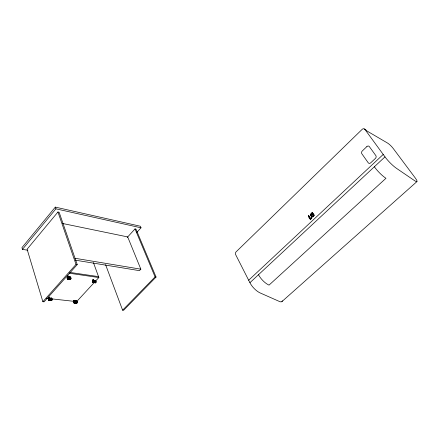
<?xml version="1.0" encoding="UTF-8"?>
<svg xmlns="http://www.w3.org/2000/svg" width="439" height="439" viewBox="0 0 439 439"><rect width="100%" height="100%" fill="white"/><g stroke="black" fill="none" stroke-linecap="round" stroke-linejoin="round"><path stroke-width="0.66" d="M73.582 301.626L73.823 302.784M73.95 301.67C74.657 303.234 73.604 300.298 73.999 302.29M74.756 302.142L74.718 301.544M74.806 302.46L74.729 301.247L74.021 300.419L74.948 300.353L74.175 300.49L74.361 300.287M68.363 277.854L67.968 279.061M68.457 278.189L68.21 276.987M49.541 299.376L49.508 298.734M94.709 281.734L94.736 281.805M75.969 301.944L75.963 302.219M50.929 299.376L50.853 299.272M95.993 282.173L95.976 281.86M77.105 302.85L77.154 302.251M77.198 302.553L77.105 301.642M70.432 279.456L70.909 278.364M70.948 278.677L70.92 278.041M52.005 299.804L52 299.48M49.152 298.295C50.699 296.978 49.612 302.389 48.713 299.524M49.816 298.262L49.382 297.593L48.63 298.191M92.475 281.207L92.733 280.23L93.309 279.923L93.99 281.136L95.757 281.311L94.05 281.075M92.541 281.223L92.936 280.148L93.589 280.087L92.563 280.472L92.393 281.833M92.382 281.212L92.481 280.636M92.717 281.251L92.848 280.686M93.65 281.69L93.106 282.672L92.448 282.079M73.615 301.642L73.736 301.116M74.817 302.147L74.229 303.042M67.107 277.684L67.233 277.13M67.183 277.371L67.178 278.331M68.199 278.99L68.424 278.178M48.339 298.525L48.515 300.024M49.398 299.65L49.338 298.46M49.508 299.365L49.404 299.952M95.927 282.458L96.02 282.162M70.888 278.666L70.745 279.231M51.912 300.056L51.978 299.782M51.939 300.095L52.038 299.793M49.097 297.796C50.836 296.929 47.066 297.938 48.52 299.585M74.076 302.581C76.715 304.864 74.169 296.978 73.736 301.999M48.301 298.547L48.691 297.916M48.422 298.262L48.323 299.48M49.464 299.656L49.064 300.232M68.38 278.474L67.875 279.193L67.337 278.82M73.714 301.072L73.593 302.23M74.778 302.433L74.454 303.053L74.07 303.014M94.868 281.657L94.846 281.591M51.978 300.067L51.379 300.622L50.962 300.139M77.138 302.822L76.704 303.283M94.297 281.635C94.028 282.65 95.543 283.599 95.954 282.436M311.964 216.323L312.809 216.361L313.781 215.357L313.254 214.495L312.634 215.077L312.316 214.715L313.265 213.82L314.115 215.209L313.325 216.361L312.403 216.855A1.866 1.493 -72.1 0 1 311.503 216.63L310.85 215.725L310.735 214.528A2.003 1.602 -72 0 1 311.218 213.403L312.173 212.602L312.749 212.953L311.295 214.265A1.586 1.268 -72 0 0 311.251 215.192L311.487 215.774M313.265 213.82L314.242 215.247L313.451 216.4L312.524 216.893A1.866 1.493 -72.1 0 1 311.63 216.668L310.971 215.763L310.856 214.572A2.003 1.602 -72 0 1 311.344 213.442L312.294 212.646M68.665 277.36L68.254 277.437L68.627 276.971L67.809 276.663L68.435 276.383L67.727 276.477L67.288 277.689L67.579 278.968L67.43 278.414M67.655 278.683C69.351 280.9 69.11 274.6 67.474 277.036C67.337 280.576 68.336 275.857 67.381 278.046M75.009 301.011C73.258 298.849 73.275 305.259 75.684 302.811M48.987 297.757C50.704 297.433 48.131 297.872 49.333 297.73M312.513 215.039L313.133 214.457L313.66 215.319L312.93 216.197L312.2 216.389M48.817 298.306L49.409 297.933L49.898 298.772L51.764 298.937L49.936 298.734M93.348 282.414L93.458 280.806M69.664 278.117L69.735 278.337M76.979 303.036L76.71 303.344M136.853 232.341L141.018 227.803L140.354 226.239L55.314 207.12L21.95 247.64L22.46 249.363L27.86 250.257M22.46 249.363L55.901 208.832L55.314 207.12M57.953 212.004L27.097 249.209L42.874 301.714L44.092 301.845L77.226 264.596L59.128 212.262L57.953 212.004L76.013 264.404L42.874 301.714M75.689 300.852C76.973 299.744 77.807 303.365 75.162 301.593L74.833 300.863L74.202 300.913M75.733 300.951L76.419 300.781L76.88 301.785M48.581 299.546L48.718 300.1L50.507 300.062M49.36 300.1L50.469 298.86L50.326 298.279M48.718 300.1L50.6 300.238M67.639 279.1L69.406 279.215L69.175 277.958M67.496 276.789C70.114 277.349 65.949 274.6 68.808 277.591C71.162 279.193 71.074 276.427 69.549 276.735M127.189 237.483L135.014 228.922L135.975 229.131L156.059 277.058L123.6 310.291L122.607 310.186L105.601 264.717M93.573 281.525L94.38 280.647L94.544 281.212L93.776 282.047L94.006 282.546L95.153 281.3L95.225 280.647M74.004 302.855L75.777 302.981M75.162 301.593L75.168 301.269M74.981 302.455L75.717 301.659L75.568 301.094M76.644 301.626L94.226 282.551M95.614 281.048L98.852 277.536L93.447 262.626M93.353 282.524L94.555 282.623L94.253 281.459M62.349 223.435L127.7 236.923L140.837 269.178L139.443 270.643L75.481 260.195M122.607 310.186L155.082 276.905L156.059 277.058M48.564 298.103L48.855 297.922M49.267 300.111L48.976 300.358L48.531 299.98M308.365 216.125L308.82 215.851L310.483 218.595L311.619 217.53L311.816 217.854C309.55 223.083 306.351 210.363 310.346 219.231M308.491 216.164L308.82 215.851M312.316 214.715L313.391 213.859M308.694 215.812L310.357 218.556L311.619 217.53M310.225 219.193L311.816 217.854M248.666 280.236L383.22 154.446M249.923 282.7L384.992 156.871L364.858 129.324A2.288 1.827 -59.8 0 0 362.142 129.368L236.133 251.81A2.019 1.493 -77.9 0 0 235.639 254.62L249.923 282.7A12.138 5.553 47.6 0 0 255.443 289.735L256.425 290.563A12.138 5.553 47.6 0 0 260.365 293.032L279.544 301.522A5.702 2.552 48.5 0 0 282.354 300.836M92.624 280.477L93.255 280.411M73.79 300.918L74.339 300.704M281.953 301.555L416.946 181.598M49.009 297.713L49.596 297.938L49.881 298.794M69.944 277.152L70.454 277.091L70.953 278.057M70.652 279.363L70.267 279.539L69.823 279.067M51.094 298.251L51.901 298.624M94.994 280.675L95.713 280.823M95.153 282.925L95.625 282.123L95.444 280.922M50.704 297.845L51.462 298.043L51.709 298.997M94.615 280.274L95.422 280.444L95.702 281.377M67.343 276.131L68.638 275.988M48.636 297.966L49.294 298.229M92.947 279.852L93.661 279.906L93.145 280.23M93.337 280.148C93.842 279.522 91.855 280.12 93.397 280.581M312.749 212.953L311.904 213.244L311.174 214.227A1.586 1.268 -72 0 0 311.125 215.154L311.871 216.229M48.899 297.132L49.602 297.088M92.876 279.55L93.737 279.555M68.243 276.883L68.791 277.607M51.259 298.213L51.632 298.273M93.255 280.164C93.183 279.209 95.153 283.517 92.975 282.414M68.034 276.691C69.724 276.307 66.662 276.043 68.023 276.779L68.188 277.036M69.757 276.751L70.311 277.009L70.619 277.86M94.824 280.291L95.647 281.092M74.438 300.561L74.849 300.49M67.908 276.68C69.362 276.883 67.376 276.093 68.061 276.806M46.435 298.29L48.449 298.509M51.807 298.882L73.961 301.33M75.217 301.533L76.935 301.725M50.545 300.298L50.408 299.749L49.816 299.656L50.013 300.172L51.122 298.932L50.979 298.355M75.02 302.422L75.574 302.482L75.722 303.042M49.739 298.213L51.572 298.421M75.014 301.033L76.732 301.225M93.287 280.28L93.99 281.136M69.252 278.639L68.665 278.556L68.879 279.072L70.031 277.783L69.878 277.201M93.787 282.074L94.336 282.123M69.461 279.155L68.226 278.979L69.378 277.689L69.225 277.108M93.392 282.458L94.555 282.623M68.638 277.025L70.465 277.283M93.831 280.57L95.543 280.812M68.852 277.541L70.674 277.799M69.439 273.25L98.852 277.536M69.796 272.41L98.523 276.625M76.013 264.404L77.226 264.596M74.882 258.258L140.837 269.178M48.789 297.911L49.157 298.054M73.917 302.91L74.295 303.108M49.585 297.395L48.828 297.532L49.075 297.719M55.901 208.832L141.018 227.803M76.177 301.961L76.166 302.257M312.502 212.558L312.623 212.915M94.961 280.505L95.301 280.713M76.551 300.945L77.138 301.675M76.551 301.011L76.852 301.214M76.545 303.36L76.452 303.239M51.083 297.872L51.659 298.707M312.091 216.361L311.547 215.993M74.24 300.764L74.701 301.28M95.493 280.68L96.015 281.564M51.566 298.268L51.989 298.888M93.194 280.406L93.518 280.812M67.979 276.855L68.303 277.272M67.546 279.006L67.211 278.315M49.097 298.048L49.398 298.471M48.652 300.216L48.361 299.733M70.597 277.289L70.888 278.052M76.227 303.14L75.991 302.663L76.177 302.894M312.436 214.753L312.634 215.077M311.492 217.492L311.69 217.815M94.495 282.683L94.187 281.448M69.406 279.215L69.126 278.337M75.129 302.751L76.331 301.725L76.183 301.165M74.059 302.795L73.862 302.323M93.419 280.537L93.683 281.701M67.386 278.88L67.101 277.997M49.316 298.185L49.475 298.75M135.014 228.922L155.082 276.905M95.806 280.976L95.949 281.278M76.633 301.335C77.527 302.471 75.826 304.364 75.563 302.323M92.629 281.909L92.783 282.447L92.558 281.575M92.854 282.173L92.717 281.569M92.486 282.123L92.382 281.514M68.237 277.267L68.424 277.865M74.641 301.275L74.778 301.555M73.653 302.235L73.708 302.542M70.465 277.673C71.233 279.264 69.049 280.225 69.219 278.139M51.956 298.849L52.049 299.178M51.561 298.805C52.29 300.402 50.183 301.28 50.375 299.228M75.519 302.175L75.579 302.509M75.453 302.191L75.519 302.553M50.408 299.749L50.342 299.047M50.353 299.799L50.276 299.03M95.987 281.542L96.037 281.865M52.016 299.162L52.065 299.491M384.992 156.871A13.604 3.013 46.1 0 0 391.659 164.34L392.713 165.311A13.604 3.013 46.1 0 0 396.702 168.483L414.97 180.917A6.382 1.377 46.5 0 0 415.541 178.349L393.306 148.585A6.157 1.301 45.9 0 0 387.423 142.982L367.086 131.074A1.301 0.285 45.4 0 1 365.819 129.873L365.764 129.79A2.288 1.827 -59.8 0 0 364.249 129.198M374.357 166.782A13.488 3.238 46.2 0 0 380.926 174.217L381.979 175.177A13.488 3.238 46.2 0 0 385.963 178.294L269.025 285.12A12.232 5.411 47.5 0 1 265.079 282.612L264.091 281.772A12.232 5.411 47.5 0 1 258.5 274.704M48.499 298.986C48.806 300.545 49.124 297.861 48.499 298.986M92.613 281.229C92.7 282.853 93.458 280.483 92.613 281.229M366.872 146.588L362.285 150.961A2.052 1.668 -61.6 0 0 361.835 153.743L368.211 162.759A2.069 1.701 -61.8 0 0 370.703 162.814L375.383 158.43A2.08 1.712 -60.9 0 0 375.839 155.598L369.342 146.599A2.063 1.674 -60.8 0 0 366.872 146.588"/></g></svg>
